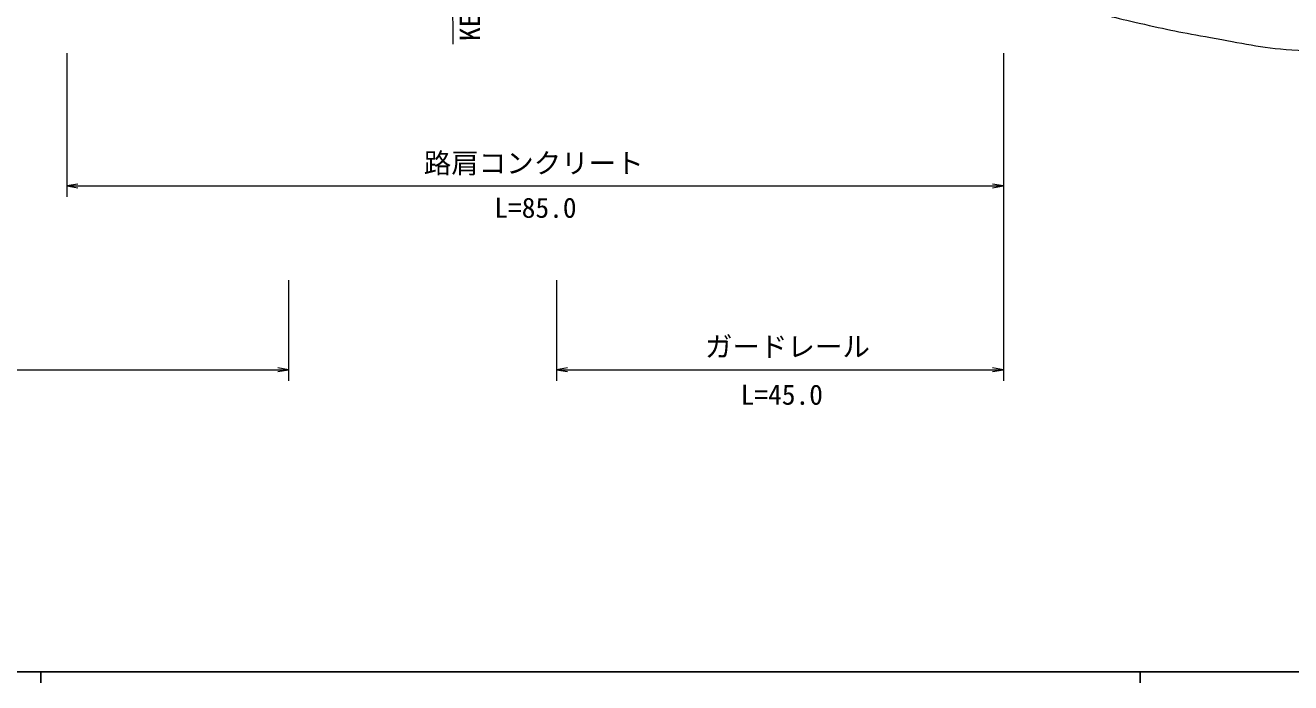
# Model space of a CAD drawing. Units: millimetres at full size, sheet at 1:1000; details may follow other scales. Extents: x 40000 to 680000, y 20000 to 380000.
# Drawn here: x 166587 to 281682, y 204000 to 263790 of the extents above; entities that cross this region are included whole.
import ezdxf
from ezdxf.enums import TextEntityAlignment as Align

# ---------------------------------------------------------------- set-up
doc = ezdxf.new("R2010")
doc.units = ezdxf.units.MM
doc.header["$LTSCALE"] = 1000
for name, color, linetype, lineweight in [('M-BGD', 7, 'Continuous', 13), ('M-STR-HTXT', 7, 'Continuous', 13), ('M-TTL-BAND', 7, 'Continuous', 25)]:
    doc.layers.add(name, color=color, linetype=linetype, lineweight=lineweight)
doc.styles.add('ＭＳ ゴシック', font='')
doc.styles.get('ＭＳ ゴシック').set_extended_font_data('MS Gothic')

# ---------------------------------------------------------------- blocks, each defined once
blk = doc.blocks.new('open_arrow')
at = {"color": 0, "linetype": 'Continuous', "lineweight": -2}
blk.add_lwpolyline([(7.5, 1.25), (0, 0), (7.5, -1.25)], dxfattribs=at)

msp = doc.modelspace()

# ---------------------------------------------------------------- linework, layer by layer
at = {"layer": 'M-BGD'}
for points, knots in [([(139544, 257386), (140514, 259000), (140786, 259454), (141664, 260725), (142538, 261991), (143000, 262731), (144024, 263880), (145136, 265127), (145862, 265731), (147085, 266871), (148877, 268541), (149917, 269438), (151759, 271054), (153934, 272961), (155154, 274027), (157367, 275891), (159539, 277720), (160684, 278840), (162975, 280518), (164393, 281556), (165158, 282203), (166714, 283018), (167629, 283497), (168162, 283766), (169168, 283999), (170618, 284337), (171488, 284212), (172977, 284163), (174679, 284108), (175622, 283897), (177323, 283813), (179867, 283686), (181299, 283564), (183843, 283696), (186230, 283819), (187563, 284015), (189918, 284420), (191620, 284713), (192598, 284852), (194218, 285448), (195426, 285893), (195879, 286102), (197218, 286812)], [0, 0, 0, 0, 1, 1, 1, 2, 2, 2, 3, 3, 3, 4, 4, 4, 5, 5, 5, 6, 6, 6, 7, 7, 7, 8, 8, 8, 9, 9, 9, 10, 10, 10, 11, 11, 11, 12, 12, 12, 13, 13, 13, 14, 14, 14, 14]), ([(84442, 238283), (88617, 240909), (89694, 241590), (93100, 243646), (96190, 245511), (97813, 246761), (101057, 248343), (103312, 249443), (104600, 250035), (106980, 250832), (108398, 251306), (109208, 251531), (110661, 251883), (111501, 252087), (111979, 252175), (112834, 252304), (114930, 252620), (116125, 252632), (118232, 252865), (121069, 253178), (122665, 253313), (125488, 253741), (128544, 254204), (130282, 254386), (133269, 255178), (135781, 255843), (137138, 256404), (139544, 257386), (141630, 258239), (142783, 258768), (144766, 259840), (146979, 261036), (148218, 261737), (150234, 263240), (152909, 265233), (154182, 266635), (156614, 268918), (158908, 271072), (160042, 272434), (162327, 274597), (163820, 276009), (164510, 276996), (166218, 278137), (167465, 278970), (168232, 279373), (169653, 279855), (171227, 280388), (172173, 280507), (173824, 280696), (176466, 280997), (177972, 280799), (180624, 280976), (183699, 281182), (185427, 281303), (188476, 281747), (191208, 282145), (192720, 282487), (195416, 283079), (197891, 283623), (199373, 283703), (201691, 284727), (202892, 285257), (203367, 285475), (204675, 286275)], [0, 0, 0, 0, 1, 1, 1, 2, 2, 2, 3, 3, 3, 4, 4, 4, 5, 5, 5, 6, 6, 6, 7, 7, 7, 8, 8, 8, 9, 9, 9, 10, 10, 10, 11, 11, 11, 12, 12, 12, 13, 13, 13, 14, 14, 14, 15, 15, 15, 16, 16, 16, 17, 17, 17, 18, 18, 18, 19, 19, 19, 20, 20, 20, 21, 21, 21, 21]), ([(235384, 268498), (237118, 269071), (237641, 269237), (239123, 269573), (240710, 269932), (241615, 270095), (243236, 270227), (244764, 270352), (245636, 270408), (247162, 270250), (248567, 270105), (249335, 269854), (250690, 269456), (252341, 268971), (253224, 268570), (254850, 268007), (257787, 266989), (259390, 266284), (262374, 265413), (264519, 264788), (265735, 264484), (267912, 263988), (270427, 263414), (271844, 263121), (274385, 262679), (277268, 262178), (278873, 261748), (281793, 261558), (283396, 261453), (284301, 261485), (285906, 261558), (288084, 261656), (288857, 261809), (291449, 262219)], [0, 0, 0, 0, 1, 1, 1, 2, 2, 2, 3, 3, 3, 4, 4, 4, 5, 5, 5, 6, 6, 6, 7, 7, 7, 8, 8, 8, 9, 9, 9, 10, 10, 10, 11, 11, 11, 11])]:
    msp.add_open_spline(points, degree=3, knots=knots, dxfattribs=at)
at = {"layer": 'M-STR-HTXT'}
for p, q in [((205298, 293688), (205477, 262079)), ((170356, 261249), (170356, 248182)), ((255571, 261249), (255571, 248182)), ((255571, 259249), (255571, 231468)), ((170356, 249182), (255571, 249182)), ((190539, 240625), (190539, 231463)), ((214895, 240625), (214895, 231468)), ((124538, 232463), (190539, 232463)), ((214895, 232468), (255571, 232468))]:
    msp.add_line(p, q, dxfattribs=at)
at = {"layer": 'M-TTL-BAND'}
for p, q in [((40000, 205000), (579000, 205000)), ((168000, 205000), (168000, 204000)), ((268000, 205000), (268000, 204000))]:
    msp.add_line(p, q, dxfattribs=at)

# ---------------------------------------------------------------- block references
at = {"layer": 'M-STR-HTXT', "xscale": 133, "yscale": 133}
for p in [(170356, 249182), (214895, 232468)]:
    msp.add_blockref('open_arrow', p, dxfattribs=at)
at = {"layer": 'M-STR-HTXT', "xscale": 133, "yscale": 133, "rotation": 180}
for p in [(255571, 249182), (190539, 232463), (255571, 232468)]:
    msp.add_blockref('open_arrow', p, dxfattribs=at)

# ---------------------------------------------------------------- texts
at = {"layer": 'M-STR-HTXT', "style": 'ＭＳ ゴシック'}
msp.add_text('KE31-2', height=1833, rotation=90.324, dxfattribs=at).set_placement((207004, 266098), align=Align.MIDDLE_CENTER)
for s, p in [('路肩コンクリート', (212829, 251253)), ('ガードレール', (235908, 234567))]:
    msp.add_text(s, height=1833, dxfattribs=at).set_placement(p, align=Align.MIDDLE_CENTER)
for s, p in [('L=85.0', (212987, 245732)), ('L=45.0', (235395, 228731))]:
    msp.add_text(s, height=1833, dxfattribs=at).set_placement(p, align=Align.BOTTOM_CENTER)

doc.saveas('drawing.dxf')
